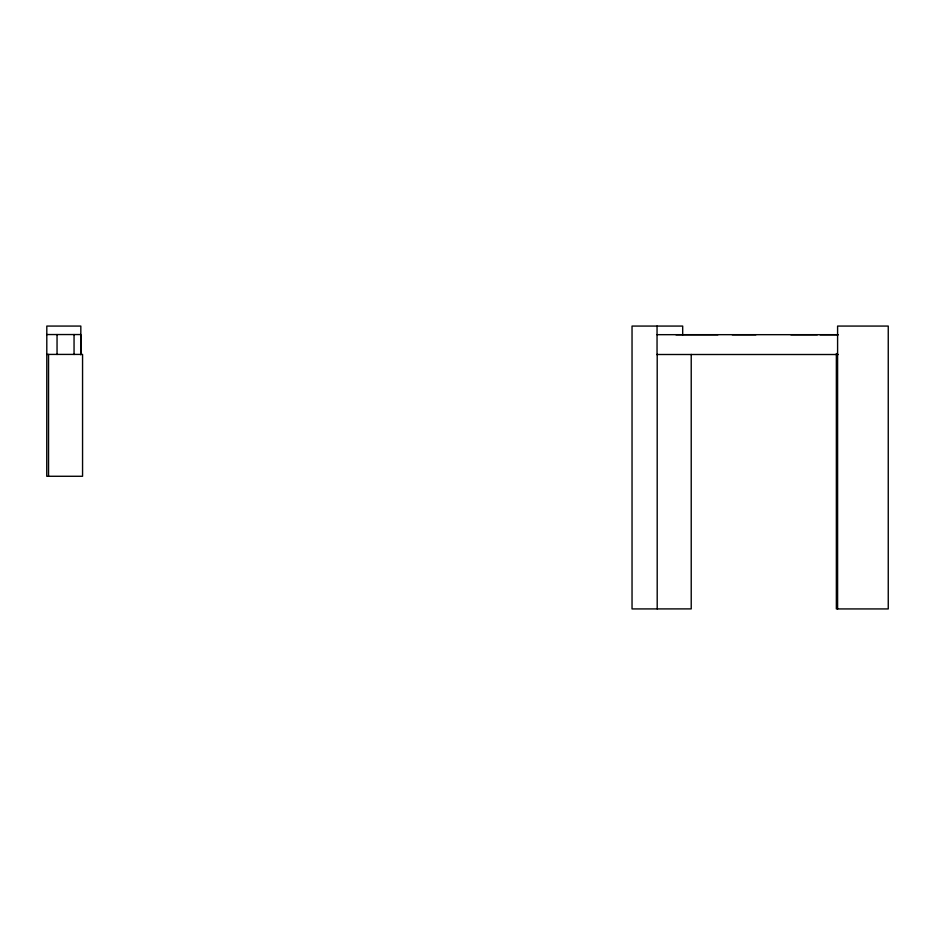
<?xml version="1.0" encoding="UTF-8"?>
<svg xmlns="http://www.w3.org/2000/svg" width="935" height="935" viewBox="0 0 935 935"><rect width="100%" height="100%" fill="white"/><g stroke="black" fill="none" stroke-linecap="round" stroke-linejoin="round"><path stroke-width="1.4" d="M46.75 334.543L80.761 334.543L80.761 354.786M657.013 334.672L837.655 334.672M675.982 334.765L717.928 334.765M732.234 334.765L755.912 334.765M790.881 334.765L817.365 334.765M820.018 334.765L838.414 334.765M46.808 354.412L82.56 354.412L82.56 476.277L46.75 476.277L46.808 326.07L80.831 326.07L80.831 354.412M657.013 354.505L838.368 354.517M837.596 608.93L837.596 326.07L888.25 326.07L888.25 608.93L836.357 608.93L836.357 353.535M691.222 354.412L691.222 608.895L632.037 608.93L632.037 326.07L682.69 326.07L682.69 334.824M657.2 354.412L657.2 608.895M657.048 326.07L657.048 354.657M74.052 334.543L74.052 354.505M57.047 334.543L57.047 354.505M48.55 354.412L48.55 476.277"/></g></svg>
